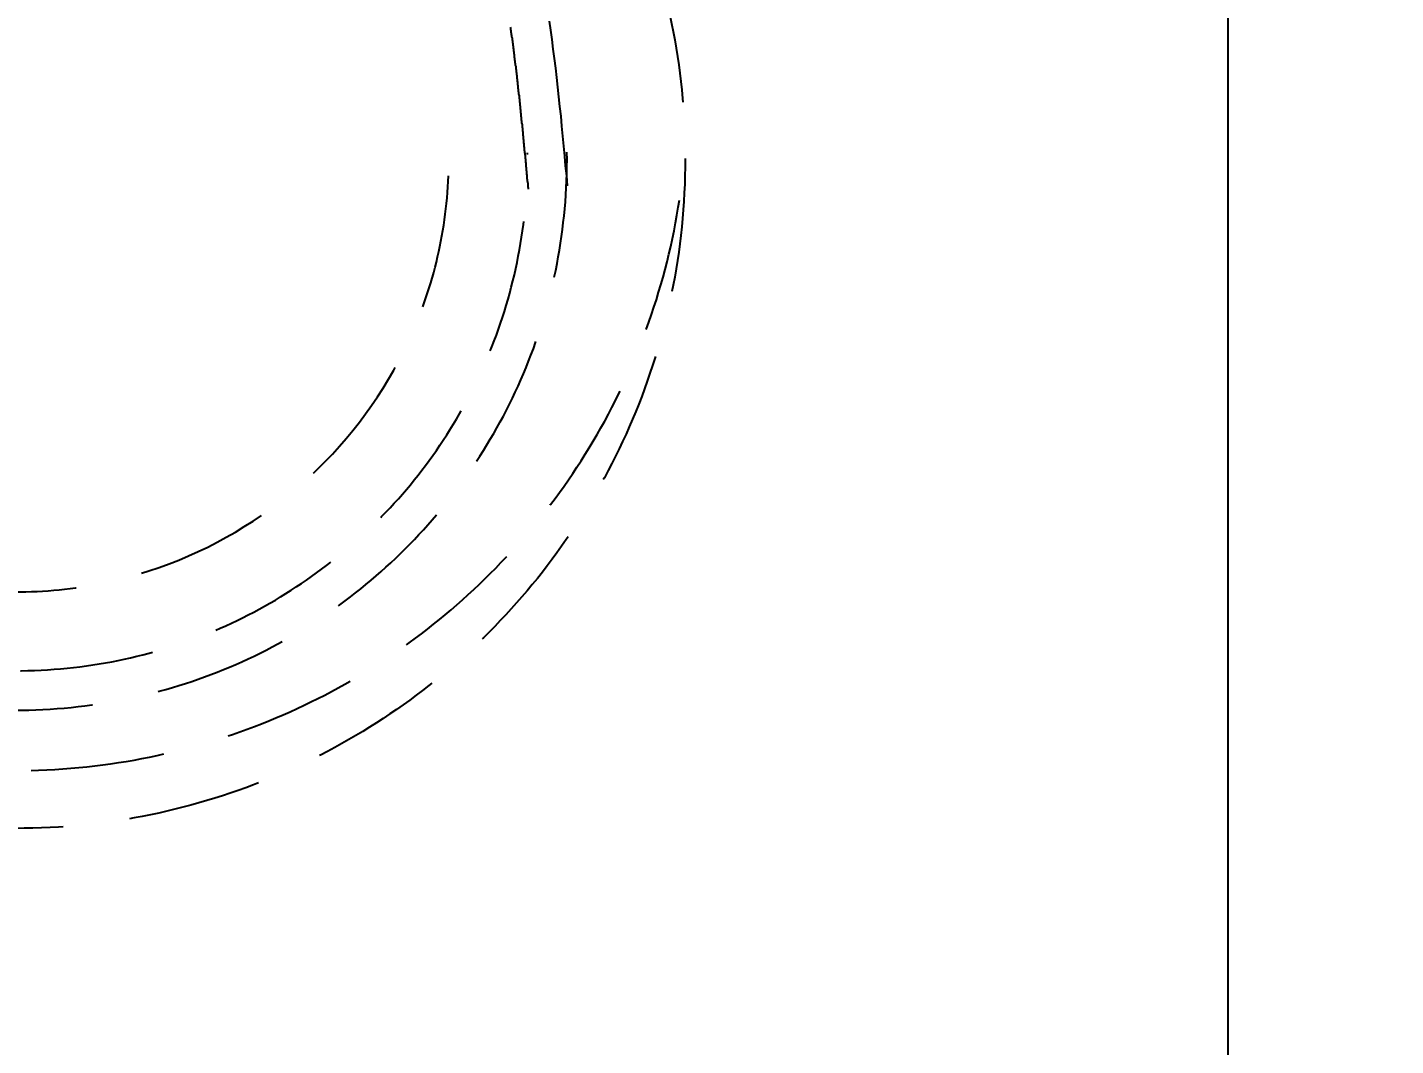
# Model space of a CAD drawing. Extents: x 11477420 to 23072185, y -28506554 to -14238804.
# Drawn here: x 11523962.3 to 11524371, y -14278364.3 to -14278060.3 of the extents above; entities that cross this region are included whole.
import ezdxf

# ---------------------------------------------------------------- set-up
doc = ezdxf.new("R2010")
doc.units = 0
doc.header["$LTSCALE"] = 50
doc.header["$MEASUREMENT"] = 0
doc.linetypes.add('DH-HID2', pattern=[1.2, 0.8, -0.4])
doc.layers.get('0').update_dxf_attribs({"linetype": 'CONTINUOUS'})
doc.layers.get('DEFPOINTS').update_dxf_attribs({"linetype": 'CONTINUOUS'})
doc.layers.add('07-DIM WAL', color=5, linetype='CONTINUOUS')
doc.layers.add('FU-FURM', color=251, linetype='DH-HID2')
doc.styles.add('DAWIN', font='NanumSquareR.ttf')
doc.dimstyles.new('40', dxfattribs={"dimscale": 40, "dimtxt": 2.2, "dimasz": 3, "dimexe": 1.25, "dimexo": 0.625, "dimtad": 1, "dimdec": 0, "dimzin": 0, "dimdsep": 46, "dimlunit": 6, "dimtxsty": 'DAWIN', "dimblk1": 'DOTSMALL', "dimblk2": 'DOTSMALL', "dimsah": 1, "dimcen": 0.001, "dimclrd": 1, "dimclre": 1, "dimclrt": 3, "dimadec": 0, "dimazin": 0, "dimtfac": 1, "dimtdec": 0, "dimtix": 1, "dimtmove": 2, "dimatfit": 3, "dimldrblk": 'DOTSMALL', "dimfxl": 0, "dimtolj": 1, "dimtzin": 0, "dimarcsym": 0})

# ---------------------------------------------------------------- blocks, each defined once
blk = doc.blocks.new('dmlwk2')
at = {"layer": 'FU-FURM'}
for points in [[(391467.02, 35247.06, 0), (391467.32, 35244.36, 0), (391467.72, 35241.56, 0), (391468.02, 35238.76, 0), (391468.32, 35235.96, 0), (391468.72, 35233.06, 0), (391469.02, 35230.26, 0), (391469.22, 35227.36, 0), (391469.52, 35224.46, 0), (391469.82, 35221.56, 0), (391470.12, 35218.66, 0), (391470.32, 35215.66, 0), (391470.62, 35212.76, 0), (391470.82, 35209.76, 0), (391471.12, 35206.76, 0), (391471.32, 35203.86, 0), (391471.62, 35200.86, 0), (391471.82, 35197.86, 0)], [(391455.32, 35245.46, 0), (391455.42, 35245.26, 0), (391455.42, 35245.06, 0), (391455.42, 35244.86, 0), (391455.42, 35244.66, 0), (391455.52, 35244.46, 0), (391455.52, 35244.26, 0), (391455.52, 35244.06, 0), (391455.52, 35243.86, 0), (391455.62, 35243.66, 0), (391455.62, 35243.46, 0), (391455.62, 35243.26, 0), (391455.72, 35242.96, 0), (391455.72, 35242.76, 0), (391455.72, 35242.56, 0), (391455.72, 35242.36, 0), (391455.82, 35242.16, 0), (391455.82, 35241.96, 0), (391455.82, 35241.76, 0), (391455.82, 35241.56, 0), (391455.92, 35241.36, 0), (391455.92, 35241.16, 0), (391455.92, 35240.96, 0), (391455.92, 35240.76, 0), (391456.02, 35240.56, 0), (391456.02, 35240.36, 0), (391456.02, 35240.16, 0), (391456.02, 35239.96, 0), (391456.12, 35239.76, 0), (391456.12, 35239.56, 0), (391456.12, 35239.36, 0), (391456.12, 35239.16, 0), (391456.22, 35238.86, 0), (391456.22, 35238.66, 0), (391456.22, 35238.46, 0), (391456.22, 35238.26, 0), (391456.32, 35238.06, 0), (391456.32, 35237.86, 0), (391456.32, 35237.66, 0), (391456.32, 35237.46, 0), (391456.42, 35237.26, 0), (391456.42, 35237.06, 0), (391456.42, 35236.86, 0), (391456.42, 35236.66, 0), (391456.42, 35236.36, 0), (391456.52, 35236.16, 0), (391456.52, 35235.96, 0), (391456.52, 35235.76, 0), (391456.52, 35235.56, 0), (391456.62, 35235.36, 0), (391456.62, 35235.16, 0), (391456.62, 35234.96, 0), (391456.62, 35234.76, 0), (391456.72, 35234.56, 0), (391456.72, 35234.26, 0), (391456.72, 35234.06, 0), (391456.72, 35233.86, 0), (391456.82, 35233.66, 0), (391456.82, 35233.46, 0), (391456.82, 35233.26, 0), (391456.82, 35233.06, 0), (391456.82, 35232.86, 0), (391456.92, 35232.66, 0), (391456.92, 35232.36, 0), (391456.92, 35232.16, 0), (391456.92, 35231.96, 0), (391457.02, 35231.76, 0), (391457.02, 35231.56, 0), (391457.02, 35231.36, 0), (391457.02, 35231.16, 0), (391457.12, 35230.96, 0), (391457.12, 35230.66, 0), (391457.12, 35230.46, 0), (391457.12, 35230.26, 0), (391457.12, 35230.06, 0), (391457.22, 35229.86, 0), (391457.22, 35229.66, 0), (391457.22, 35229.46, 0), (391457.22, 35229.26, 0), (391457.32, 35228.96, 0), (391457.32, 35228.76, 0), (391457.32, 35228.56, 0), (391457.32, 35228.36, 0), (391457.32, 35228.16, 0), (391457.42, 35227.96, 0), (391457.42, 35227.66, 0), (391457.42, 35227.46, 0), (391457.42, 35227.26, 0), (391457.42, 35227.06, 0), (391457.52, 35226.86, 0), (391457.52, 35226.66, 0), (391457.52, 35226.46, 0), (391457.52, 35226.16, 0), (391457.62, 35225.96, 0), (391457.62, 35225.76, 0), (391457.62, 35225.56, 0), (391457.62, 35225.36, 0), (391457.62, 35225.16, 0), (391457.72, 35224.86, 0), (391457.72, 35224.66, 0), (391457.72, 35224.46, 0), (391457.72, 35224.26, 0), (391457.72, 35224.06, 0), (391457.82, 35223.86, 0), (391457.82, 35223.56, 0), (391457.82, 35223.36, 0), (391457.82, 35223.16, 0), (391457.82, 35222.96, 0), (391457.92, 35222.76, 0), (391457.92, 35222.56, 0), (391457.92, 35222.26, 0), (391457.92, 35222.06, 0), (391458.02, 35221.86, 0), (391458.02, 35221.66, 0), (391458.02, 35221.46, 0), (391458.02, 35221.16, 0), (391458.02, 35220.96, 0), (391458.12, 35220.76, 0), (391458.12, 35220.56, 0), (391458.12, 35220.36, 0), (391458.12, 35220.06, 0), (391458.12, 35219.86, 0), (391458.22, 35219.66, 0), (391458.22, 35219.46, 0), (391458.22, 35219.26, 0), (391458.22, 35219.06, 0), (391458.22, 35218.76, 0), (391458.32, 35218.56, 0), (391458.32, 35218.36, 0), (391458.32, 35218.16, 0), (391458.32, 35217.96, 0), (391458.32, 35217.66, 0), (391458.42, 35217.46, 0), (391458.42, 35217.26, 0), (391458.42, 35217.06, 0), (391458.42, 35216.86, 0), (391458.42, 35216.56, 0), (391458.52, 35216.36, 0), (391458.52, 35216.16, 0), (391458.52, 35215.96, 0), (391458.52, 35215.66, 0), (391458.52, 35215.46, 0), (391458.62, 35215.26, 0), (391458.62, 35215.06, 0), (391458.62, 35214.86, 0), (391458.62, 35214.56, 0), (391458.62, 35214.36, 0), (391458.72, 35214.16, 0), (391458.72, 35213.96, 0), (391458.72, 35213.76, 0), (391458.72, 35213.46, 0), (391458.72, 35213.26, 0), (391458.72, 35213.06, 0), (391458.82, 35212.86, 0), (391458.82, 35212.56, 0), (391458.82, 35212.36, 0), (391458.82, 35212.16, 0), (391458.82, 35211.96, 0), (391458.92, 35211.76, 0), (391458.92, 35211.46, 0), (391458.92, 35211.26, 0), (391458.92, 35211.06, 0), (391458.92, 35210.86, 0), (391459.02, 35210.56, 0), (391459.02, 35210.36, 0), (391459.02, 35210.16, 0), (391459.02, 35209.96, 0), (391459.02, 35209.76, 0), (391459.12, 35209.46, 0), (391459.12, 35209.26, 0), (391459.12, 35209.06, 0), (391459.12, 35208.86, 0), (391459.12, 35208.56, 0), (391459.22, 35208.36, 0), (391459.22, 35208.16, 0), (391459.22, 35207.96, 0), (391459.22, 35207.66, 0), (391459.22, 35207.46, 0), (391459.22, 35207.26, 0), (391459.32, 35207.06, 0), (391459.32, 35206.76, 0), (391459.32, 35206.56, 0), (391459.32, 35206.36, 0), (391459.32, 35206.16, 0), (391459.42, 35205.96, 0), (391459.42, 35205.66, 0), (391459.42, 35205.46, 0), (391459.42, 35205.26, 0), (391459.42, 35205.06, 0), (391459.52, 35204.76, 0), (391459.52, 35204.56, 0), (391459.52, 35204.36, 0), (391459.52, 35204.16, 0), (391459.52, 35203.86, 0), (391459.52, 35203.66, 0), (391459.62, 35203.46, 0), (391459.62, 35203.26, 0), (391459.62, 35202.96, 0), (391459.62, 35202.76, 0), (391459.62, 35202.56, 0), (391459.72, 35202.36, 0), (391459.72, 35202.06, 0), (391459.72, 35201.86, 0), (391459.72, 35201.66, 0), (391459.72, 35201.46, 0), (391459.82, 35201.16, 0), (391459.82, 35200.96, 0), (391459.82, 35200.76, 0), (391459.82, 35200.56, 0), (391459.82, 35200.26, 0), (391459.82, 35200.06, 0), (391459.92, 35199.86, 0), (391459.92, 35199.66, 0), (391459.92, 35199.36, 0), (391459.92, 35199.16, 0), (391459.92, 35198.96, 0), (391460.02, 35198.76, 0), (391460.02, 35198.46, 0), (391460.02, 35198.26, 0), (391460.02, 35198.06, 0), (391460.02, 35197.86, 0), (391460.02, 35197.56, 0), (391460.12, 35197.36, 0), (391460.12, 35197.16, 0), (391460.12, 35196.96, 0)]]:
    blk.add_polyline3d(points, dxfattribs=at)
blk.add_circle((391307.15, 35207.88), 200, dxfattribs=at)
for centre, radius, start, end in [((391307.15, 35225.94), 200.81, 185.1609, 354.8391), ((391307.15, 35207.88), 164.71, 180, 0), ((391307.15, 35207.88), 152.94, 180, 0), ((391307.15, 35207.88), 129.41, 180, 0)]:
    blk.add_arc(centre, radius, start, end, dxfattribs=at)
blk = doc.blocks.new('flooor2')
at = {"layer": 'FU-FURM', "color": 8, "rotation": 0.634243917711224}
blk.add_blockref('dmlwk2', (11133065.32, -14317636.72), dxfattribs=at)
blk = doc.blocks.new('_DOTSMALL')
at = {"color": 0, "linetype": 'ByBlock', "const_width": 0.5}
blk.add_lwpolyline([(-0.0625, 0, 1), (0.0625, 0, 1)], format="xyb", close=True, dxfattribs=at)
blk = doc.blocks.new('*D373')
at = {"layer": '07-DIM WAL', "color": 1, "lineweight": -2, "ltscale": 30}
for p, q in [((11523993.57, -14276699.45), (11524370.97, -14276699.45)), ((11524320.97, -14278549.42), (11524320.97, -14276699.45)), ((11523993.57, -14278549.42), (11524370.97, -14278549.42))]:
    blk.add_line(p, q, dxfattribs=at)
at = {"layer": 'DEFPOINTS', "color": 0, "ltscale": 30}
for p in [(11523968.57, -14276699.45), (11524320.97, -14276699.45), (11523968.57, -14278549.42)]:
    blk.add_point(p, dxfattribs=at)
at = {"layer": '07-DIM WAL', "color": 1, "lineweight": -2, "ltscale": 30, "xscale": 120, "yscale": 120, "zscale": 120}
for p, rotation in [((11524320.97, -14276699.45), 90), ((11524320.97, -14278549.42), 270)]:
    blk.add_blockref('_DOTSMALL', p, dxfattribs=dict(at, rotation=rotation))
at = {"layer": '07-DIM WAL', "color": 3, "ltscale": 30, "insert": (11524240.2, -14277624.43), "char_height": 88, "attachment_point": 5, "rotation": 90, "style": 'DAWIN'}
blk.add_mtext('\\A1;1,850', dxfattribs=at)

msp = doc.modelspace()

# ---------------------------------------------------------------- block references
msp.add_blockref('flooor2', (0, 0))

# ---------------------------------------------------------------- dimensions: what is measured, and where the dimension line sits
at = {"layer": '07-DIM WAL', "ltscale": 30}
dim = msp.add_linear_dim(base=(11524320.97, -14276699.45), p1=(11523968.57, -14278549.42), p2=(11523968.57, -14276699.45), angle=90, dimstyle='40', dxfattribs=at)
dim.commit()
dim.dimension.update_dxf_attribs({"geometry": '*D373', "text_midpoint": (11524240.2, -14277624.43)})

doc.saveas('drawing.dxf')
